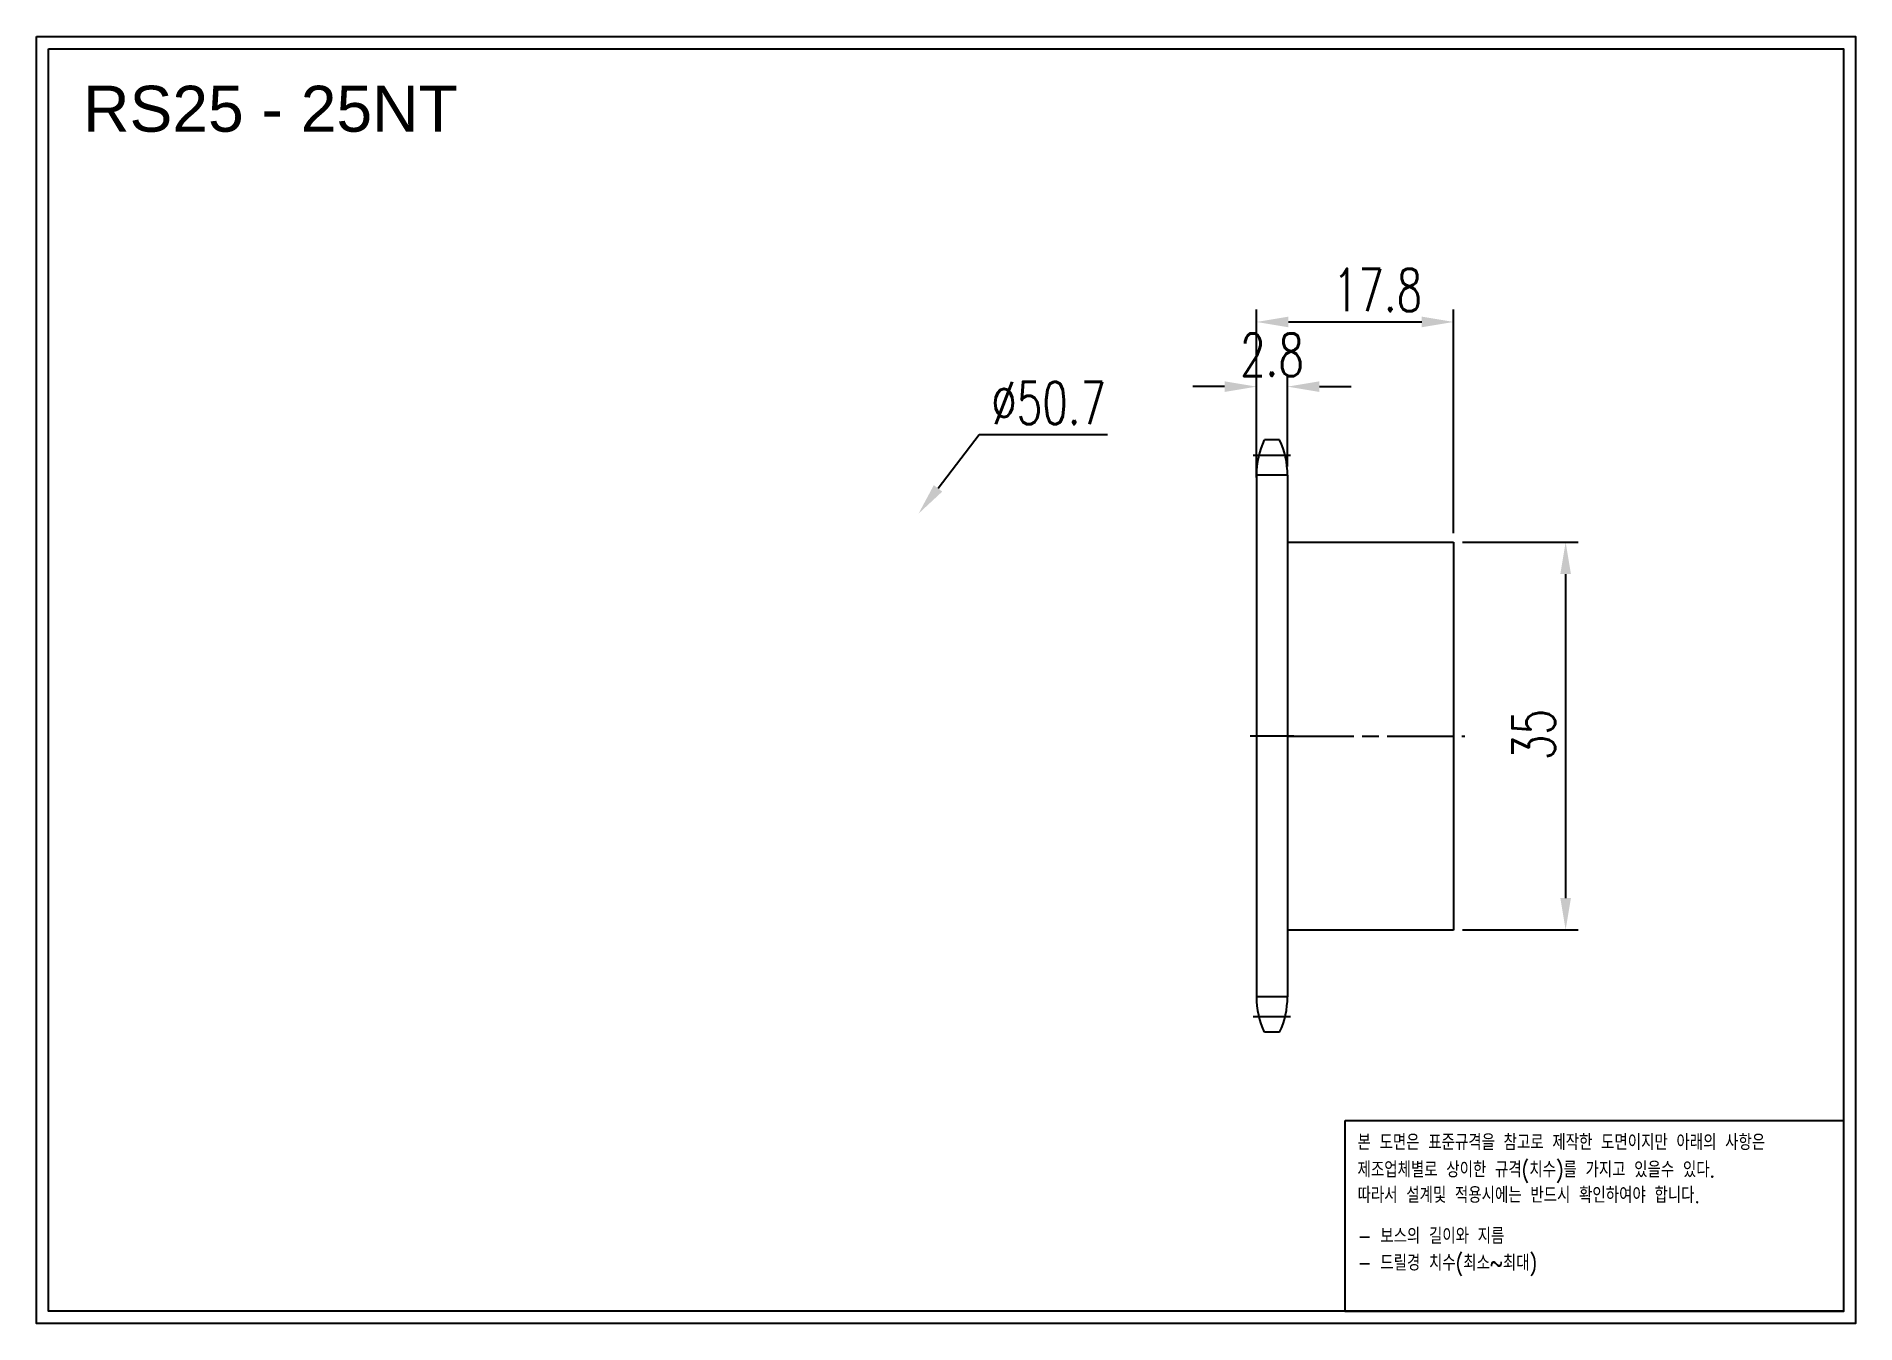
# Model space of a CAD drawing. Header units: millimetres. Extents: x -67340 to -67176, y 1248 to 1365.
import ezdxf

# ---------------------------------------------------------------- set-up
doc = ezdxf.new("R2010")
doc.units = ezdxf.units.MM
for name, pattern in [('AM_ISO02W050', [7.5, 6, -1.5]), ('AM_ISO02W050x2', [3.75, 3, -0.75]), ('AM_ISO08W050', [18, 12, -1.5, 3, -1.5]), ('AM_ISO08W050x2', [9, 6, -0.75, 1.5, -0.75])]:
    doc.linetypes.add(name, pattern=pattern)
for name, color, linetype, lineweight in [('AM_3N', 6, 'AM_ISO02W050', 25), ('AM_7', 4, 'AM_ISO08W050', 25), ('AM_7N', 4, 'AM_ISO08W050', 25)]:
    doc.layers.add(name, color=color, linetype=linetype, lineweight=lineweight)
doc.layers.add('S-DIM', color=7, linetype='Continuous')
doc.styles.add('HAN', font='ROMANS.shx', dxfattribs={"width": 0.7, "bigfont": 'whgtxt.shx'})
doc.styles.add('HSG', font='SIMPLEX.shx', dxfattribs={"width": 0.7, "bigfont": 'HSG.shx'})
doc.styles.get("Standard").update_dxf_attribs({"font": 'arial.ttf'})
doc.dimstyles.new('APP4', dxfattribs={"dimscale": 1.6, "dimtxt": 2.4, "dimasz": 1.8, "dimexe": 0.7, "dimexo": 0.5, "dimgap": 0.6, "dimtad": 1, "dimtoh": 1, "dimdec": 1, "dimrnd": 0.01, "dimzin": 9, "dimdsep": 46, "dimtxsty": 'HSG', "dimcen": 0, "dimclrd": 1, "dimclre": 1, "dimclrt": 256, "dimazin": 2, "dimtp": 1, "dimtm": 1, "dimtfac": 0.5, "dimtdec": 1, "dimtofl": 0, "dimtmove": 0, "dimatfit": 3, "dimfxl": 0, "dimtvp": 1, "dimtolj": 2, "dimlwd": -1, "dimlwe": -1, "dimarcsym": 0})

# ---------------------------------------------------------------- blocks, each defined once
blk = doc.blocks.new('8srhdf')
for p, q in [((-67231.71, 492.71), (-67216.71, 492.71)), ((-67216.71, 492.71), (-67216.71, 457.71)), ((-67216.71, 457.71), (-67231.71, 457.71))]:
    blk.add_line(p, q)
at = {"layer": 'AM_7N', "linetype": 'AM_ISO08W050x2'}
blk.add_line((-67231.71, 475.21), (-67215.68, 475.21), dxfattribs=at)
blk = doc.blocks.new('*D2')
at = {"layer": 'Defpoints', "color": 0, "transparency": 16777216}
for p in [(-67212.11, 1318.88), (-67212.11, 1283.88), (-67201.99, 1283.88)]:
    blk.add_point(p, dxfattribs=at)
at = {"layer": 'S-DIM', "color": 1, "transparency": 16777216}
for p, q in [((-67211.31, 1318.88), (-67200.87, 1318.88)), ((-67201.99, 1316), (-67201.99, 1286.76)), ((-67211.31, 1283.88), (-67200.87, 1283.88))]:
    blk.add_line(p, q, dxfattribs=at)
for points in [[(-67202.47, 1316), (-67201.51, 1316), (-67201.99, 1318.88)], [(-67202.47, 1286.76), (-67201.51, 1286.76), (-67201.99, 1283.88)]]:
    blk.add_solid(points, dxfattribs=at)
at = {"layer": 'S-DIM', "transparency": 16777216, "insert": (-67204.87, 1301.51), "char_height": 3.84, "attachment_point": 5, "rotation": 90, "style": 'HSG'}
blk.add_mtext('\\A2;35', dxfattribs=at)
blk = doc.blocks.new('*D3')
at = {"layer": 'Defpoints', "color": 0, "transparency": 16777216}
for p in [(-67227.11, 1332.91), (-67229.91, 1324.91), (-67227.11, 1324.91)]:
    blk.add_point(p, dxfattribs=at)
at = {"layer": 'S-DIM', "color": 1, "transparency": 16777216}
for p, q in [((-67232.79, 1332.91), (-67235.67, 1332.91)), ((-67229.91, 1325.71), (-67229.91, 1334.03)), ((-67227.11, 1325.71), (-67227.11, 1334.03)), ((-67224.23, 1332.91), (-67221.35, 1332.91))]:
    blk.add_line(p, q, dxfattribs=at)
for points in [[(-67232.79, 1333.39), (-67232.79, 1332.43), (-67229.91, 1332.91)], [(-67224.23, 1333.39), (-67224.23, 1332.43), (-67227.11, 1332.91)]]:
    blk.add_solid(points, dxfattribs=at)
at = {"layer": 'S-DIM', "transparency": 16777216, "insert": (-67228.51, 1335.79), "char_height": 3.84, "attachment_point": 5, "style": 'HSG'}
blk.add_mtext('\\A2;2.8', dxfattribs=at)
blk = doc.blocks.new('*D4')
at = {"layer": 'Defpoints', "color": 0, "transparency": 16777216}
for p in [(-67212.11, 1338.75), (-67229.91, 1323.92), (-67212.11, 1318.88)]:
    blk.add_point(p, dxfattribs=at)
at = {"layer": 'S-DIM', "color": 1, "transparency": 16777216}
for p, q in [((-67229.91, 1324.72), (-67229.91, 1339.87)), ((-67212.11, 1319.68), (-67212.11, 1339.87)), ((-67227.03, 1338.75), (-67214.99, 1338.75))]:
    blk.add_line(p, q, dxfattribs=at)
for points in [[(-67227.03, 1339.23), (-67227.03, 1338.27), (-67229.91, 1338.75)], [(-67214.99, 1339.23), (-67214.99, 1338.27), (-67212.11, 1338.75)]]:
    blk.add_solid(points, dxfattribs=at)
at = {"layer": 'S-DIM', "transparency": 16777216, "insert": (-67218.98, 1341.63), "char_height": 3.84, "attachment_point": 5, "style": 'HSG'}
blk.add_mtext('\\A2;17.8', dxfattribs=at)
blk = doc.blocks.new('*D5')
at = {"layer": 'Defpoints', "color": 0, "transparency": 16777216}
for p in [(-67260.43, 1321.45), (-67291.35, 1281.31)]:
    blk.add_point(p, dxfattribs=at)
at = {"layer": 'S-DIM', "color": 1, "transparency": 16777216}
for p, q in [((-67254.95, 1328.56), (-67258.67, 1323.73)), ((-67243.37, 1328.56), (-67254.95, 1328.56))]:
    blk.add_line(p, q, dxfattribs=at)
blk.add_solid([(-67259.05, 1324.02), (-67258.29, 1323.44), (-67260.43, 1321.45)], dxfattribs=at)
at = {"layer": 'S-DIM', "transparency": 16777216, "insert": (-67248.68, 1331.44), "char_height": 3.84, "attachment_point": 5, "style": 'HSG'}
blk.add_mtext('\\A2;∅50.7', dxfattribs=at)
blk = doc.blocks.new('notice1')
at = {"color": 4}
blk.add_lwpolyline([(-22142.12, 1735.9), (-22053.8, 1735.9), (-22053.8, 1702.07), (-22142.12, 1702.07)], close=True, dxfattribs=at)
at = {"color": 4, "style": 'HAN', "width": 0.8}
for s, p in [('본 도면은 표준규격을 참고로 제작한 도면이지만 아래의 사항은', (-22139.9, 1730.62)), ('제조업체별로 상이한 규격(치수)를 가지고 있을수 있다.', (-22139.9, 1725.78)), ('따라서 설계및 적용시에는 반드시 확인하여야 합니다.', (-22139.9, 1721.28)), ('- 보스의 길이와 지름', (-22139.9, 1714.03)), ('- 드릴경 치수(최소~최대)', (-22139.9, 1709.27))]:
    blk.add_text(s, height=2.7949, dxfattribs=at).set_placement(p)

msp = doc.modelspace()

# ---------------------------------------------------------------- linework, layer by layer
for p, q in [((-67227.82, 1328.11), (-67229.2, 1328.11)), ((-67229.91, 1324.91), (-67229.91, 1277.84)), ((-67227.11, 1324.91), (-67227.11, 1277.84)), ((-67227.82, 1274.64), (-67229.2, 1274.64))]:
    msp.add_line(p, q)
for points in [[(-67340.1, 1364.52), (-67175.8, 1364.52), (-67175.8, 1248.35), (-67340.1, 1248.35)], [(-67338.99, 1363.41), (-67176.91, 1363.41), (-67176.91, 1249.46), (-67338.99, 1249.46)]]:
    msp.add_lwpolyline(points, close=True)
for centre, start, end in [((-67222.31, 1324.91), 155.0989, 180), ((-67234.71, 1324.91), 0, 24.9011), ((-67222.31, 1277.84), 180, 204.9011), ((-67234.71, 1277.84), 335.0989, 0)]:
    msp.add_arc(centre, 7.6, start, end)
at = {"layer": 'AM_3N', "linetype": 'AM_ISO02W050x2'}
for p, q in [((-67227.11, 1324.91), (-67229.91, 1324.91)), ((-67227.11, 1277.84), (-67229.91, 1277.84))]:
    msp.add_line(p, q, dxfattribs=at)
at = {"layer": 'AM_7', "linetype": 'AM_ISO08W050x2'}
for p, q in [((-67226.84, 1326.71), (-67230.22, 1326.71)), ((-67226.53, 1301.38), (-67230.49, 1301.38)), ((-67226.84, 1276.04), (-67230.22, 1276.04))]:
    msp.add_line(p, q, dxfattribs=at)

# ---------------------------------------------------------------- block references
msp.add_blockref('8srhdf', (4.6, 826.16))
at = {"xscale": 0.5095999999999999, "yscale": 0.5095999999999999, "zscale": 0.5095999999999999}
msp.add_blockref('notice1', (-55938.29, 382.08), dxfattribs=at)

# ---------------------------------------------------------------- texts
msp.add_text('RS25 - 25NT', height=4.1489).set_placement((-67335.87, 1355.92))

# ---------------------------------------------------------------- dimensions: what is measured, and where the dimension line sits
at = {"layer": 'S-DIM'}
for base, p1, p2, picture, middle in [((-67212.11, 1338.75), (-67229.91, 1323.92), (-67212.11, 1318.88), '*D4', (-67218.98, 1338.75)), ((-67227.11, 1332.91), (-67229.91, 1324.91), (-67227.11, 1324.91), '*D3', (-67228.51, 1332.91))]:
    dim = msp.add_linear_dim(base=base, p1=p1, p2=p2, dimstyle='APP4', dxfattribs=at)
    dim.commit()
    dim.dimension.update_dxf_attribs({"geometry": picture, "text_midpoint": middle, "dimtype": 128})
dim = msp.add_diameter_dim_2p(p1=(-67291.35, 1281.31), p2=(-67260.43, 1321.45), dimstyle='APP4', dxfattribs=at)
dim.commit()
dim.dimension.update_dxf_attribs({"geometry": '*D5', "text_midpoint": (-67248.68, 1328.56), "dimtype": 131})
dim = msp.add_linear_dim(base=(-67201.99, 1283.88), p1=(-67212.11, 1318.88), p2=(-67212.11, 1283.88), angle=90, dimstyle='APP4', dxfattribs=at)
dim.commit()
dim.dimension.update_dxf_attribs({"geometry": '*D2', "text_midpoint": (-67201.99, 1301.51), "dimtype": 128})

doc.saveas('drawing.dxf')
